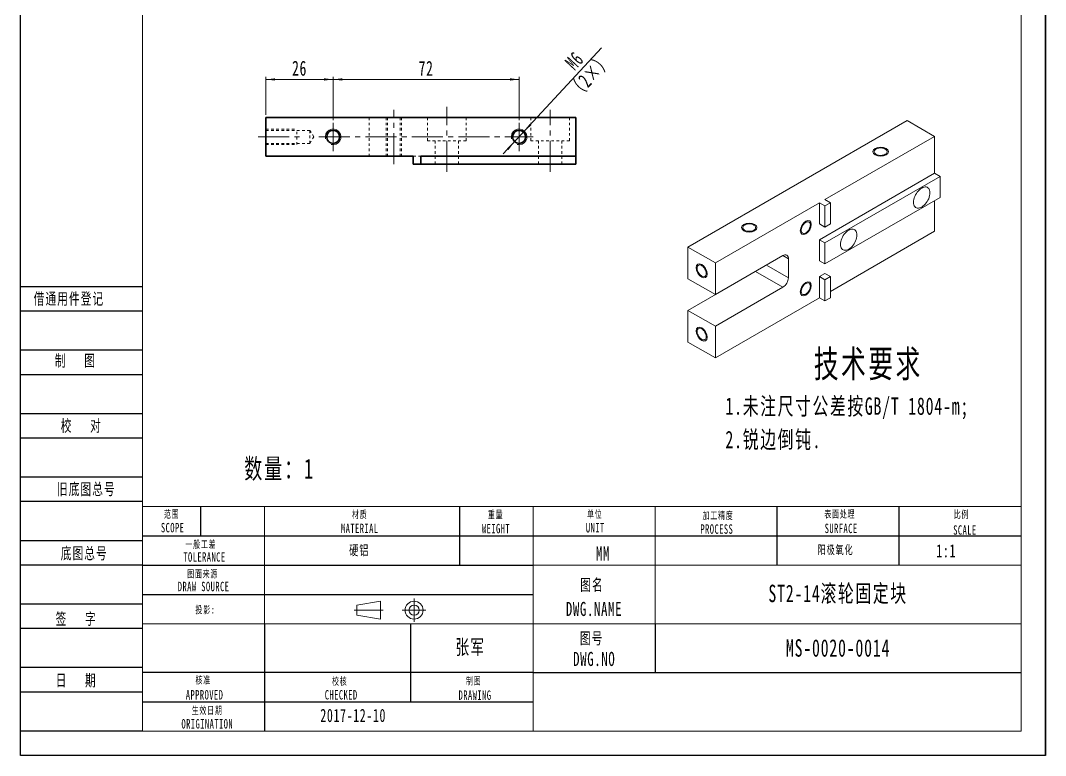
# Model space of a CAD drawing. Header units: millimetres. Extents: x 0 to 7581, y 0 to 561.
# Drawn here: x 4462.8 to 4859.7, y 0 to 284.5 of the extents above; entities that cross this region are included whole.
import ezdxf

# ---------------------------------------------------------------- set-up
doc = ezdxf.new("R2010")
doc.units = ezdxf.units.MM
for name, pattern in [('AD_LTYPE3 0 mm', [16, 11, -1, 1, -1, 1, -1]), ('AD_LTYPE6 0 mm', [12, 1, -1, 1, -1, 1, -1, 1, -1, 1, -1, 1, -1]), ('点画线', [18, 12, -2, 2, -2]), ('虚线', [2, 1, -1])]:
    doc.linetypes.add(name, pattern=pattern)
doc.layers.get('0').update_dxf_attribs({"lineweight": 35})
for name, color, linetype, lineweight in [('ACAD0', 7, 'Continuous', 0), ('ACADA-定位3-标高', 171, 'Continuous', 0), ('ACADA-构件3-柱砼', 9, 'Continuous', 0), ('ACADA-构件8-屋面', 7, 'Continuous', 0), ('EB0', 7, 'Continuous', 35), ('中心线层', 1, '点画线', 18), ('尺寸线层', 3, 'Continuous', 18), ('虚线层', 6, '虚线', 18)]:
    doc.layers.add(name, color=color, linetype=linetype, lineweight=lineweight)
doc.styles.add('标准', font='', dxfattribs={"width": 0.667})
doc.styles.get('标准').set_extended_font_data('宋体')
doc.dimstyles.new('标准', dxfattribs={"dimtxt": 5.779688, "dimasz": 3.5, "dimexe": 1, "dimexo": 1, "dimgap": 1.209086, "dimtad": 1, "dimdsep": 46, "dimtxsty": '标准', "dimblk": '_CAXARROW', "dimcen": 0, "dimdle": 6, "dimazin": 2, "dimtfac": 0.707107, "dimtdec": 3, "dimtmove": 0, "dimatfit": 3, "dimfxl": 1, "dimfrac": 2, "dimtolj": 1, "dimlwd": 18, "dimarcsym": 0})

# ---------------------------------------------------------------- blocks, each defined once
blk = doc.blocks.new('*X119')
at = {"layer": '尺寸线层', "linetype": 'Continuous', "lineweight": 18}
for points in [[(4583.85, 261.71), (4587.35, 262.15), (4587.35, 261.28)], [(4655.85, 261.71), (4652.35, 262.15), (4652.35, 261.28)]]:
    blk.add_hatch(color=0, dxfattribs=at).paths.add_polyline_path(points, flags=0)
at = {"layer": '尺寸线层', "color": 0, "linetype": 'Continuous', "lineweight": 18}
for p, q in [((4583.85, 245.98), (4583.85, 262.71)), ((4655.85, 245.98), (4655.85, 262.71)), ((4583.85, 261.71), (4655.85, 261.71))]:
    blk.add_line(p, q, dxfattribs=at)
at = {"layer": '尺寸线层', "color": 0, "linetype": 'Continuous', "lineweight": 18, "insert": (4619.85, 266.02), "char_height": 5.78, "width": 8.1213, "attachment_point": 5, "line_spacing_factor": 1.15057, "style": '标准'}
blk.add_mtext('\\T1.1;72', dxfattribs=at)
blk = doc.blocks.new('_CAXARROW')
blk.add_hatch(color=0).paths.add_polyline_path([(0, 0), (-1, 0.125), (-1, -0.125)], flags=0)
blk = doc.blocks.new('*X120')
at = {"layer": '尺寸线层', "linetype": 'Continuous', "lineweight": 18}
for points in [[(4557.85, 261.71), (4561.35, 262.15), (4561.35, 261.28)], [(4583.85, 261.71), (4580.35, 262.15), (4580.35, 261.28)]]:
    blk.add_hatch(color=0, dxfattribs=at).paths.add_polyline_path(points, flags=0)
at = {"layer": '尺寸线层', "color": 0, "linetype": 'Continuous', "lineweight": 18}
for p, q in [((4557.85, 247.98), (4557.85, 262.71)), ((4583.85, 245.98), (4583.85, 262.71)), ((4557.85, 261.71), (4583.85, 261.71))]:
    blk.add_line(p, q, dxfattribs=at)
at = {"layer": '尺寸线层', "color": 0, "linetype": 'Continuous', "lineweight": 18, "insert": (4570.85, 266.02), "char_height": 5.78, "width": 8.1856, "attachment_point": 5, "line_spacing_factor": 1.15057, "style": '标准'}
blk.add_mtext('\\T1.1;26', dxfattribs=at)
blk = doc.blocks.new('*X181')
at = {"layer": '尺寸线层', "linetype": 'Continuous', "lineweight": 18}
for points in [[(4657.89, 241.68), (4660.59, 243.95), (4659.95, 244.55)], [(4653.82, 237.28), (4651.76, 234.41), (4651.12, 235)]]:
    blk.add_hatch(color=0, dxfattribs=at).paths.add_polyline_path(points, flags=0)
at = {"layer": '尺寸线层', "color": 0, "linetype": 'Continuous', "lineweight": 18}
blk.add_line((4687.74, 273.96), (4649.74, 232.87), dxfattribs=at)
at = {"layer": '尺寸线层', "color": 0, "linetype": 'Continuous', "lineweight": 18, "char_height": 5.78, "attachment_point": 5, "rotation": 47.241, "line_spacing_factor": 1.15057, "style": '标准'}
for s, insert, width in [('\\T1.1;M6', (4677.25, 268.96), 17.405), ('\\T1.1;（2×）', (4683.58, 263.11), 36.0377)]:
    blk.add_mtext(s, dxfattribs=dict(at, insert=insert, width=width))

msp = doc.modelspace()

# ---------------------------------------------------------------- linework, layer by layer
at = {"layer": 'ACAD0', "linetype": 'Continuous', "lineweight": 0}
for p, q in [((4510.048, 9.449), (4510.048, 551.825)), ((4850.214, 551.825), (4850.214, 9.449)), ((4510.048, 96.38), (4850.214, 96.38)), ((4557.293, 51.025), (4557.293, 96.38)), ((4661.233, 9.449), (4661.233, 96.38)), ((4708.478, 51.025), (4708.478, 96.38)), ((4661.233, 73.703), (4850.214, 73.703)), ((4510.048, 51.025), (4850.214, 51.025)), ((4510.048, 9.449), (4850.214, 9.449))]:
    msp.add_line(p, q, dxfattribs=at)
at = {"layer": 'ACAD0', "color": 7, "linetype": 'AD_LTYPE6 0 mm', "lineweight": 0}
msp.add_line((4610.354, 246.978), (4604.354, 246.978), dxfattribs=at)
msp.add_line((4610.354, 246.978), (4604.354, 246.978), dxfattribs=at)
at = {"layer": 'ACAD0', "color": 7, "linetype": 'Continuous', "lineweight": 15}
for p, q in [((4806.097, 245.798), (4721.245, 196.814)), ((4816.704, 239.675), (4806.097, 245.798)), ((4816.704, 239.675), (4774.278, 215.183)), ((4816.704, 225.386), (4816.704, 239.675)), ((4816.704, 225.386), (4772.156, 199.669)), ((4818.825, 224.161), (4774.278, 198.444)), ((4818.825, 224.161), (4816.704, 225.386)), ((4818.825, 215.996), (4818.825, 224.161)), ((4774.278, 190.279), (4818.825, 215.996)), ((4776.399, 213.958), (4774.278, 215.183)), ((4816.704, 202.931), (4816.704, 214.771)), ((4772.156, 213.958), (4731.851, 190.691)), ((4774.278, 212.734), (4772.156, 213.958)), ((4772.156, 213.958), (4772.156, 205.793)), ((4776.399, 213.958), (4774.278, 212.734)), ((4774.278, 212.734), (4774.278, 204.568)), ((4776.399, 205.793), (4776.399, 213.958)), ((4774.278, 204.568), (4772.156, 205.793)), ((4774.278, 204.568), (4776.399, 205.793)), ((4776.399, 179.663), (4816.704, 202.931)), ((4772.156, 199.669), (4772.156, 191.504)), ((4774.278, 198.444), (4772.156, 199.669)), ((4774.278, 198.444), (4774.278, 190.279)), ((4731.851, 190.691), (4721.245, 196.814)), ((4721.245, 196.814), (4721.245, 184.566)), ((4731.851, 178.443), (4758.014, 193.546)), ((4731.851, 190.691), (4731.851, 178.443)), ((4760.136, 192.321), (4760.136, 184.972)), ((4774.278, 190.279), (4772.156, 191.504)), ((4747.408, 187.421), (4721.245, 172.318)), ((4747.493, 187.473), (4747.408, 187.421)), ((4758.014, 181.298), (4747.408, 187.421)), ((4774.278, 186.604), (4772.156, 185.38)), ((4776.399, 185.38), (4774.278, 186.604)), ((4731.851, 178.443), (4721.245, 184.566)), ((4772.156, 185.38), (4772.156, 177.214)), ((4774.278, 184.155), (4772.156, 185.38)), ((4776.399, 185.38), (4774.278, 184.155)), ((4774.278, 184.155), (4774.278, 175.99)), ((4776.399, 177.214), (4776.399, 185.38)), ((4758.014, 181.298), (4731.851, 166.195)), ((4731.851, 153.946), (4772.156, 177.214)), ((4774.278, 175.99), (4772.156, 177.214)), ((4774.278, 175.99), (4776.399, 177.214)), ((4731.851, 166.195), (4721.245, 172.318)), ((4721.245, 172.318), (4721.245, 160.07)), ((4731.851, 166.195), (4731.851, 153.946)), ((4731.851, 153.946), (4721.245, 160.07))]:
    msp.add_line(p, q, dxfattribs=at)
at = {"layer": 'ACAD0', "color": 8, "linetype": 'Continuous', "lineweight": 15}
for p, q in [((4760.136, 192.321), (4758.014, 193.546)), ((4760.136, 184.972), (4751.649, 189.872))]:
    msp.add_line(p, q, dxfattribs=at)
at = {"layer": 'ACAD0', "color": 7, "linetype": 'Continuous', "lineweight": 0}
for points in [[(4797.966, 232.532), (4796.993, 232.156), (4795.844, 232.024), (4794.696, 232.156), (4793.723, 232.532), (4793.073, 233.094), (4792.844, 233.756), (4793.073, 234.419), (4793.723, 234.981), (4794.696, 235.356), (4795.844, 235.488), (4796.993, 235.356), (4797.966, 234.981), (4798.616, 234.419), (4798.844, 233.756), (4798.616, 233.094), (4797.966, 232.532)], [(4766.853, 201.915), (4766.041, 201.633), (4765.353, 201.767), (4764.893, 202.296), (4764.732, 203.14), (4764.893, 204.171), (4765.353, 205.231), (4766.041, 206.159), (4766.853, 206.814), (4767.665, 207.096), (4768.353, 206.963), (4768.813, 206.433), (4768.974, 205.589), (4768.813, 204.559), (4768.353, 203.498), (4767.665, 202.57), (4766.853, 201.915)], [(4747.054, 203.141), (4746.081, 202.766), (4744.933, 202.634), (4743.785, 202.766), (4742.811, 203.141), (4742.161, 203.703), (4741.933, 204.366), (4742.161, 205.028), (4742.811, 205.59), (4743.785, 205.966), (4744.933, 206.098), (4746.081, 205.966), (4747.054, 205.59), (4747.704, 205.028), (4747.933, 204.366), (4747.704, 203.703), (4747.054, 203.141)], [(4728.669, 186.404), (4728.508, 185.559), (4728.048, 185.03), (4727.36, 184.897), (4726.548, 185.179), (4725.736, 185.834), (4725.048, 186.762), (4724.588, 187.822), (4724.427, 188.853), (4724.588, 189.697), (4725.048, 190.226), (4725.736, 190.36), (4726.548, 190.078), (4727.36, 189.423), (4728.048, 188.495), (4728.508, 187.434), (4728.669, 186.404)], [(4766.853, 178.235), (4766.041, 177.953), (4765.353, 178.087), (4764.893, 178.616), (4764.732, 179.46), (4764.893, 180.491), (4765.353, 181.551), (4766.041, 182.479), (4766.853, 183.135), (4767.665, 183.417), (4768.353, 183.283), (4768.813, 182.754), (4768.974, 181.91), (4768.813, 180.879), (4768.353, 179.819), (4767.665, 178.89), (4766.853, 178.235)], [(4728.669, 161.907), (4728.508, 161.063), (4728.048, 160.534), (4727.36, 160.4), (4726.548, 160.682), (4725.736, 161.338), (4725.048, 162.266), (4724.588, 163.326), (4724.427, 164.357), (4724.588, 165.201), (4725.048, 165.73), (4725.736, 165.864), (4726.548, 165.582), (4727.36, 164.927), (4728.048, 163.998), (4728.508, 162.938), (4728.669, 161.907)]]:
    msp.add_lwpolyline(points, dxfattribs=at)
at = {"layer": 'ACAD0', "color": 7, "linetype": 'Continuous', "lineweight": 15}
for points in [[(4797.612, 232.736), (4797.915, 232.947), (4798.143, 233.188), (4798.287, 233.45), (4798.344, 233.722), (4798.31, 233.996), (4798.187, 234.261), (4797.979, 234.508), (4797.694, 234.727), (4797.343, 234.912), (4796.937, 235.055), (4796.491, 235.15), (4796.023, 235.196), (4795.548, 235.189), (4795.083, 235.131), (4794.646, 235.023), (4794.253, 234.869), (4793.917, 234.675), (4793.65, 234.448), (4793.463, 234.196), (4793.362, 233.928), (4793.351, 233.653), (4793.43, 233.383), (4793.596, 233.126), (4793.843, 232.891), (4794.163, 232.688), (4794.543, 232.524), (4794.971, 232.404), (4795.43, 232.333), (4795.904, 232.314), (4796.376, 232.346), (4796.829, 232.43), (4797.246, 232.561), (4797.612, 232.736)], [(4808.572, 214.16), (4808.605, 214.701), (4808.701, 215.269), (4808.86, 215.852), (4809.078, 216.438), (4809.35, 217.014), (4809.671, 217.571), (4810.034, 218.095), (4810.433, 218.576), (4810.858, 219.005), (4811.302, 219.372), (4811.754, 219.671), (4812.207, 219.895), (4812.651, 220.04), (4813.076, 220.102), (4813.475, 220.081), (4813.838, 219.976), (4814.159, 219.791), (4814.431, 219.528), (4814.649, 219.194), (4814.807, 218.794), (4814.904, 218.338), (4814.936, 217.833), (4814.904, 217.292), (4814.807, 216.724), (4814.649, 216.141), (4814.431, 215.555), (4814.159, 214.979), (4813.838, 214.422), (4813.475, 213.898), (4813.076, 213.417), (4812.651, 212.988), (4812.207, 212.621), (4811.754, 212.322), (4811.302, 212.098), (4810.858, 211.953), (4810.433, 211.891), (4810.034, 211.912), (4809.671, 212.017), (4809.35, 212.202), (4809.078, 212.465), (4808.86, 212.799), (4808.701, 213.199), (4808.605, 213.655), (4808.572, 214.16)], [(4768.621, 205.385), (4768.589, 205.753), (4768.494, 206.071), (4768.34, 206.327), (4768.132, 206.512), (4767.878, 206.619), (4767.587, 206.645), (4767.27, 206.589), (4766.937, 206.452), (4766.601, 206.24), (4766.275, 205.96), (4765.969, 205.622), (4765.695, 205.239), (4765.464, 204.824), (4765.282, 204.393), (4765.157, 203.961), (4765.093, 203.543), (4765.093, 203.155), (4765.157, 202.81), (4765.282, 202.522), (4765.464, 202.301), (4765.695, 202.154), (4765.969, 202.086), (4766.275, 202.102), (4766.601, 202.199), (4766.937, 202.374), (4767.27, 202.621), (4767.587, 202.932), (4767.878, 203.294), (4768.132, 203.694), (4768.34, 204.119), (4768.494, 204.553), (4768.589, 204.98), (4768.621, 205.385)], [(4746.701, 203.345), (4747.003, 203.557), (4747.231, 203.798), (4747.376, 204.059), (4747.432, 204.331), (4747.398, 204.605), (4747.275, 204.87), (4747.067, 205.117), (4746.783, 205.336), (4746.431, 205.521), (4746.025, 205.664), (4745.58, 205.76), (4745.111, 205.805), (4744.636, 205.799), (4744.172, 205.74), (4743.735, 205.632), (4743.341, 205.479), (4743.005, 205.285), (4742.739, 205.057), (4742.551, 204.805), (4742.45, 204.537), (4742.439, 204.263), (4742.518, 203.992), (4742.684, 203.735), (4742.931, 203.501), (4743.251, 203.298), (4743.632, 203.133), (4744.059, 203.013), (4744.518, 202.942), (4744.992, 202.923), (4745.464, 202.955), (4745.917, 203.039), (4746.334, 203.17), (4746.701, 203.345)], [(4780.288, 197.831), (4780.32, 198.373), (4780.417, 198.941), (4780.576, 199.524), (4780.793, 200.11), (4781.065, 200.686), (4781.386, 201.242), (4781.75, 201.766), (4782.148, 202.248), (4782.574, 202.676), (4783.017, 203.044), (4783.47, 203.343), (4783.923, 203.567), (4784.367, 203.711), (4784.792, 203.774), (4785.19, 203.753), (4785.554, 203.648), (4785.875, 203.463), (4786.147, 203.2), (4786.365, 202.866), (4786.523, 202.466), (4786.62, 202.009), (4786.652, 201.505), (4786.62, 200.964), (4786.523, 200.396), (4786.365, 199.813), (4786.147, 199.227), (4785.875, 198.65), (4785.554, 198.094), (4785.19, 197.57), (4784.792, 197.089), (4784.367, 196.66), (4783.923, 196.293), (4783.47, 195.994), (4783.017, 195.77), (4782.574, 195.625), (4782.148, 195.563), (4781.75, 195.584), (4781.386, 195.688), (4781.065, 195.874), (4780.793, 196.136), (4780.576, 196.471), (4780.417, 196.871), (4780.32, 197.327), (4780.288, 197.831)], [(4728.316, 186.608), (4728.284, 187.013), (4728.189, 187.44), (4728.035, 187.873), (4727.827, 188.298), (4727.573, 188.699), (4727.282, 189.061), (4726.965, 189.372), (4726.632, 189.619), (4726.296, 189.794), (4725.97, 189.891), (4725.664, 189.906), (4725.39, 189.839), (4725.158, 189.692), (4724.977, 189.471), (4724.852, 189.183), (4724.788, 188.838), (4724.788, 188.45), (4724.852, 188.032), (4724.977, 187.6), (4725.158, 187.169), (4725.39, 186.754), (4725.664, 186.371), (4725.97, 186.033), (4726.296, 185.753), (4726.632, 185.541), (4726.965, 185.404), (4727.282, 185.347), (4727.573, 185.374), (4727.827, 185.481), (4728.035, 185.666), (4728.189, 185.922), (4728.284, 186.24), (4728.316, 186.608)], [(4768.621, 181.705), (4768.589, 182.073), (4768.494, 182.391), (4768.34, 182.647), (4768.132, 182.832), (4767.878, 182.94), (4767.587, 182.966), (4767.27, 182.909), (4766.937, 182.773), (4766.601, 182.56), (4766.275, 182.28), (4765.969, 181.943), (4765.695, 181.559), (4765.464, 181.145), (4765.282, 180.713), (4765.157, 180.281), (4765.093, 179.863), (4765.093, 179.475), (4765.157, 179.131), (4765.282, 178.842), (4765.464, 178.621), (4765.695, 178.474), (4765.969, 178.407), (4766.275, 178.422), (4766.601, 178.519), (4766.937, 178.694), (4767.27, 178.942), (4767.587, 179.252), (4767.878, 179.614), (4768.132, 180.015), (4768.34, 180.44), (4768.494, 180.874), (4768.589, 181.301), (4768.621, 181.705)], [(4728.316, 162.112), (4728.284, 162.516), (4728.189, 162.943), (4728.035, 163.377), (4727.827, 163.802), (4727.573, 164.203), (4727.282, 164.565), (4726.965, 164.875), (4726.632, 165.123), (4726.296, 165.298), (4725.97, 165.395), (4725.664, 165.41), (4725.39, 165.343), (4725.158, 165.196), (4724.977, 164.975), (4724.852, 164.686), (4724.788, 164.342), (4724.788, 163.954), (4724.852, 163.536), (4724.977, 163.104), (4725.158, 162.672), (4725.39, 162.258), (4725.664, 161.874), (4725.97, 161.537), (4726.296, 161.257), (4726.632, 161.044), (4726.965, 160.908), (4727.282, 160.851), (4727.573, 160.877), (4727.827, 160.985), (4728.035, 161.17), (4728.189, 161.426), (4728.284, 161.744), (4728.316, 162.112)]]:
    msp.add_lwpolyline(points, dxfattribs=at)
at = {"layer": 'ACAD0', "color": 7, "linetype": 'Continuous', "lineweight": 0}
for centre in [(4583.854, 239.478), (4655.854, 239.478)]:
    msp.add_arc(centre, 3, 255, 195, dxfattribs=at)
at = {"layer": 'ACAD0', "color": 7, "linetype": 'Continuous', "lineweight": 15}
for centre, radius, start, end in [((4758.836, 192.52), 1.315, 351.31506, 128.67419), ((4755.549, 185.171), 4.59, 302.4763, 357.5237)]:
    msp.add_arc(centre, radius, start, end, dxfattribs=at)
at = {"layer": 'ACADA-构件3-柱砼', "linetype": 'ByBlock', "lineweight": -2, "ltscale": 0.2}
for p, q in [((4462.802, 0), (4462.802, 561.274)), ((4859.663, 561.274), (4859.663, 0)), ((4859.663, 0), (4859.663, 561.274)), ((4510.048, 181.422), (4462.802, 181.422)), ((4510.048, 171.973), (4462.802, 171.973)), ((4510.048, 156.854), (4462.802, 156.854)), ((4510.048, 147.405), (4462.802, 147.405)), ((4510.048, 132.287), (4462.802, 132.287)), ((4510.048, 122.838), (4462.802, 122.838)), ((4510.048, 107.719), (4462.802, 107.719)), ((4510.048, 98.27), (4462.802, 98.27)), ((4532.464, 96.401), (4532.464, 85.042)), ((4632.885, 73.703), (4632.885, 96.38)), ((4755.723, 73.703), (4755.723, 96.38)), ((4802.969, 73.703), (4802.969, 96.38)), ((4510.048, 85.042), (4850.214, 85.042)), ((4510.048, 83.152), (4462.802, 83.152)), ((4510.048, 73.703), (4462.802, 73.703)), ((4510.048, 73.703), (4661.233, 73.703)), ((4510.048, 62.364), (4661.233, 62.364)), ((4510.048, 58.584), (4462.802, 58.584)), ((4510.048, 49.135), (4462.802, 49.135)), ((4557.293, 51.025), (4557.293, 9.449)), ((4613.987, 20.788), (4613.987, 51.025)), ((4708.478, 51.025), (4708.478, 32.127)), ((4510.048, 34.017), (4462.802, 34.017)), ((4661.233, 32.127), (4510.048, 32.127)), ((4661.233, 32.127), (4850.214, 32.127)), ((4510.048, 24.568), (4462.802, 24.568)), ((4510.048, 20.788), (4661.233, 20.788)), ((4510.048, 9.449), (4462.802, 9.449)), ((4859.663, 0), (4462.802, 0))]:
    msp.add_line(p, q, dxfattribs=at)
at = {"layer": 'ACADA-构件8-屋面', "linetype": 'Continuous', "lineweight": 18}
for p, q in [((4593.071, 58.243), (4602.176, 59.748)), ((4602.176, 59.748), (4602.176, 52.775)), ((4615.178, 51.713), (4615.178, 60.81)), ((4592.01, 56.261), (4603.238, 56.261)), ((4593.071, 58.243), (4593.071, 54.28)), ((4610.63, 56.261), (4619.726, 56.261)), ((4593.071, 54.28), (4602.176, 52.775))]:
    msp.add_line(p, q, dxfattribs=at)
for radius in [3.487, 1.981]:
    msp.add_circle((4615.178, 56.261), radius, dxfattribs=at)
at = {"layer": 'EB0'}
for p, q in [((4677.854, 246.978), (4557.854, 246.978)), ((4557.854, 231.978), (4557.854, 246.978)), ((4677.854, 231.978), (4677.854, 246.978)), ((4614.854, 231.978), (4557.854, 231.978)), ((4614.854, 228.978), (4614.854, 231.978)), ((4617.854, 228.978), (4617.854, 231.978)), ((4677.854, 231.978), (4617.854, 231.978)), ((4677.854, 228.978), (4677.854, 231.978)), ((4617.854, 228.978), (4614.854, 228.978)), ((4677.854, 228.978), (4617.854, 228.978))]:
    msp.add_line(p, q, dxfattribs=at)
for centre in [(4583.854, 239.478), (4655.854, 239.478)]:
    msp.add_circle(centre, 2.5, dxfattribs=at)
at = {"layer": '中心线层', "linetype": '点画线', "lineweight": 18}
for p, q in [((4627.854, 225.978), (4627.854, 251.171)), ((4607.354, 228.978), (4607.354, 249.978)), ((4667.854, 225.978), (4667.854, 249.975)), ((4583.854, 233.978), (4583.854, 244.978)), ((4655.854, 233.978), (4655.854, 244.978)), ((4554.854, 239.478), (4572.854, 239.478)), ((4578.354, 239.478), (4650.638, 239.478)), ((4650.354, 239.478), (4661.354, 239.478))]:
    msp.add_line(p, q, dxfattribs=at)
at = {"layer": '虚线层', "color": 6, "linetype": '虚线', "lineweight": 18}
for p, q in [((4597.854, 231.978), (4597.854, 246.978)), ((4604.354, 231.978), (4604.354, 246.978)), ((4604.354, 231.978), (4604.354, 246.978)), ((4604.854, 246.978), (4604.854, 231.978)), ((4609.854, 231.978), (4609.854, 246.978)), ((4610.354, 231.978), (4610.354, 246.978)), ((4610.354, 231.978), (4610.354, 246.978)), ((4620.354, 246.978), (4620.354, 237.978)), ((4635.354, 237.978), (4635.354, 246.978)), ((4660.354, 246.978), (4660.354, 237.978)), ((4675.354, 237.978), (4675.354, 246.978)), ((4557.854, 242.478), (4569.854, 242.478)), ((4557.854, 242.478), (4569.854, 242.478)), ((4569.854, 236.478), (4569.854, 242.478)), ((4569.854, 236.478), (4569.854, 242.478)), ((4574.854, 241.978), (4557.854, 241.978)), ((4574.854, 236.978), (4574.854, 241.978)), ((4576.356, 239.478), (4574.854, 241.978)), ((4574.854, 236.978), (4576.356, 239.478)), ((4557.854, 236.978), (4574.854, 236.978)), ((4557.854, 236.478), (4569.854, 236.478)), ((4557.854, 236.478), (4569.854, 236.478)), ((4620.354, 237.978), (4635.354, 237.978)), ((4623.354, 237.978), (4623.354, 228.978)), ((4632.354, 228.978), (4632.354, 237.978)), ((4660.354, 237.978), (4675.354, 237.978)), ((4663.354, 237.978), (4663.354, 228.978)), ((4672.354, 228.978), (4672.354, 237.978)), ((4614.854, 231.978), (4617.854, 231.978))]:
    msp.add_line(p, q, dxfattribs=at)

# ---------------------------------------------------------------- texts
at = {"layer": 'ACADA-定位3-标高', "linetype": 'Continuous', "lineweight": 18, "line_spacing_factor": 1.15057, "style": '标准'}
for s, insert, char_height, width, attachment_point in [('\\T1.1;数量：1', (4549.427, 106.331), 7.7146, 38.95265, 7), ('\\T1.1;ST2-14滚轮固定块', (4779.346, 62.364), 6.74297, 141.73595, 5), ('\\T1.1;MS-0020-0014', (4779.346, 41.576), 6.74297, 141.73595, 5), ('\\T1.1;2017-12-10', (4578.882, 12.895), 5.09884, 39.173, 7)]:
    msp.add_mtext(s, dxfattribs=dict(at, insert=insert, char_height=char_height, width=width, attachment_point=attachment_point))
at = {"layer": 'ACADA-定位3-标高', "linetype": 'AD_LTYPE3 0 mm', "lineweight": 0, "insert": (4817.388, 76.59), "char_height": 5.0972, "width": 10.86809, "attachment_point": 7, "line_spacing_factor": 1.15057, "style": '标准'}
msp.add_mtext('\\T1.1;1:1', dxfattribs=at)
at = {"layer": 'ACADA-构件8-屋面', "linetype": 'Continuous', "lineweight": 18, "line_spacing_factor": 1.15057, "style": '标准'}
for s, insert, char_height, width, attachment_point in [('\\T1.1;借通用件登记', (4467.899, 179.11), 4.55105, 42.94074, 1), ('\\T1.1;制   图', (4476.093, 155.128), 4.55105, 24.99156, 1), ('\\T1.1;校   对', (4478.385, 129.942), 4.55105, 24.99156, 1), ('\\T1.1;旧底图总号', (4476.921, 105.419), 4.55105, 71.28793, 1), ('\\T1.1;范围', (4521.304, 93.271), 2.9127, 9.1903, 5), ('\\T1.1;单位', (4685.11, 93.24), 2.9127, 13.06471, 5), ('\\T1.1;表面处理', (4780.014, 93.309), 2.9127, 18.38439, 5), ('\\T1.1;材质', (4594.147, 93.143), 2.9127, 15.00191, 5), ('\\T1.1;重量', (4646.727, 93.156), 2.9127, 16.93912, 5), ('\\T1.1;加工精度', (4732.877, 92.758), 2.9127, 18.38439, 5), ('\\T1.1;比例', (4827.115, 93.184), 2.9127, 16.69126, 5), ('\\T1.1;SCOPE', (4521.699, 88.179), 3.64084, 10.49631, 5), ('\\T1.1;MATERIAL', (4594.155, 87.895), 3.64084, 15.39209, 5), ('\\T1.1;WEIGHT', (4646.902, 87.823), 3.64084, 15.29033, 5), ('\\T1.1;UNIT', (4685.332, 88.156), 3.6408, 11.00889, 5), ('\\T1.1;PROCESS', (4732.398, 87.631), 3.64084, 14.67599, 5), ('\\T1.1;SURFACE', (4780.526, 87.889), 3.64084, 14.57424, 5), ('\\T1.1;SCALE', (4828.459, 87.266), 3.64084, 15.13391, 5), ('\\T1.1;一般工差', (4532.625, 81.591), 2.9127, 20.32159, 5), ('\\T1.1;底图总号', (4478.385, 80.562), 4.5511, 24.99156, 1), ('\\T1.1;   MM', (4684.219, 78.184), 5.46126, 22.34339, 5), ('\\T1.1;TOLERANCE', (4534.01, 76.814), 3.64084, 18.44864, 5), ('\\T1.1;图面来源', (4533.316, 70.151), 2.9127, 24.196, 5), ('\\T1.1;图名', (4684.086, 65.83), 4.5511, 13.78546, 5), ('\\T1.1;签   字', (4476.404, 55.194), 4.55105, 24.99156, 1), ('\\T1.1;投影:', (4534.376, 56.283), 2.9127, 108.913, 5), ('\\T1.1;图号', (4683.955, 45.122), 4.5511, 22.50287, 5), ('\\T1.1;张军', (4637.016, 41.665), 5.772, 75.59251, 5), ('\\T1.1;日   期', (4476.404, 31.382), 4.55105, 24.99156, 1), ('\\T1.1;核准', (4533.534, 29.074), 2.9127, 16.93912, 5), ('\\T1.1;校核', (4586.384, 28.576), 2.9127, 15.00191, 5), ('\\T1.1;制图', (4638.257, 28.702), 2.9127, 18.87632, 5), ('\\T1.1;APPROVED', (4534.073, 23.463), 3.64084, 17.02023, 5), ('\\T1.1;CHECKED', (4586.97, 23.463), 3.64084, 14.67599, 5), ('\\T1.1;DRAWING', (4638.771, 23.338), 3.64084, 14.1672, 5), ('\\T1.1;生效日期', (4535.068, 17.29), 2.9127, 24.196, 5), ('\\T1.1;ORIGINATION', (4535.103, 12.239), 3.64084, 20.5743, 5)]:
    msp.add_mtext(s, dxfattribs=dict(at, insert=insert, char_height=char_height, width=width, attachment_point=attachment_point))
at = {"layer": '尺寸线层', "linetype": 'Continuous', "lineweight": 18, "line_spacing_factor": 1.15057, "style": '标准'}
for s, insert, char_height, width, attachment_point in [('\\T1.1;技术要求', (4769.953, 156.922), 10.5373, 72.72313, 1), ('\\T1.1;1.未注尺寸公差按GB/T 1804-m;\\P2.锐边倒钝.', (4735.724, 138.634), 6.74297, 128.95196, 1), ('\\T1.1;硬铝', (4593.973, 79.257), 3.8483, 40.53202, 5), ('\\T1.1;阳极氧化', (4778.369, 79.437), 3.3715, 47.24532, 5), ('\\T1.1;DRAW SOURCE', (4533.687, 65.389), 3.64084, 47.21285, 5), ('\\T1.1;DWG.NAME', (4684.855, 56.694), 5.46126, 47.24532, 5), ('\\T1.1;DWG.NO', (4684.954, 37.33), 5.46126, 47.44838, 5)]:
    msp.add_mtext(s, dxfattribs=dict(at, insert=insert, char_height=char_height, width=width, attachment_point=attachment_point))

# ---------------------------------------------------------------- dimensions: what is measured, and where the dimension line sits
at = {"layer": '尺寸线层'}
dim = msp.add_diameter_dim_2p(p1=(4653.817, 237.276), p2=(4657.891, 241.681), text='M6', dimstyle='标准', override={"dimpost": '%%C<>\\X（2×）', "dimsah": 1, "dimtmove": 2, "dimtfill": 1}, dxfattribs=at)
dim.commit()
dim.dimension.update_dxf_attribs({"geometry": '*X181', "text_midpoint": (4680.413, 266.037), "dimtype": 163})
for base, p1, p2, picture, middle in [((4583.854, 261.713), (4557.854, 246.978), (4583.854, 244.978), '*X120', (4570.854, 261.713)), ((4655.854, 261.713), (4583.854, 244.978), (4655.854, 244.978), '*X119', (4619.854, 261.713))]:
    dim = msp.add_linear_dim(base=base, p1=p1, p2=p2, dimstyle='标准', override={"dimsah": 1, "dimtfill": 1, "dimtzin": 8}, dxfattribs=at)
    dim.commit()
    dim.dimension.update_dxf_attribs({"geometry": picture, "text_midpoint": middle})

doc.saveas('drawing.dxf')
